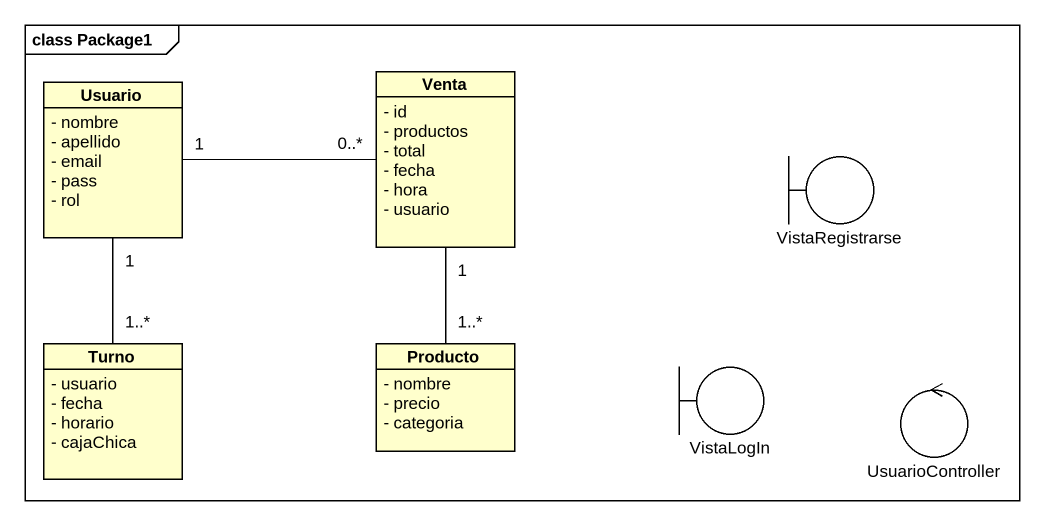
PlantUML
@startuml
mainframe class Package1
allowmixing
hide circle
hide empty members
skinparam classAttributeIconSize 0
class Usuario {
  - nombre
  - apellido
  - email
  - pass
  - rol
}
class Venta {
  - id
  - productos
  - total
  - fecha
  - hora
  - usuario
}
boundary VistaRegistrarse
class Turno {
  - usuario
  - fecha
  - horario
  - cajaChica
}
class Producto {
  - nombre
  - precio
  - categoria
}
boundary VistaLogIn
control UsuarioController
Usuario "1" -right- "0..*" Venta
Usuario "1" -- "1..*" Turno
Venta "1" -- "1..*" Producto
@enduml
